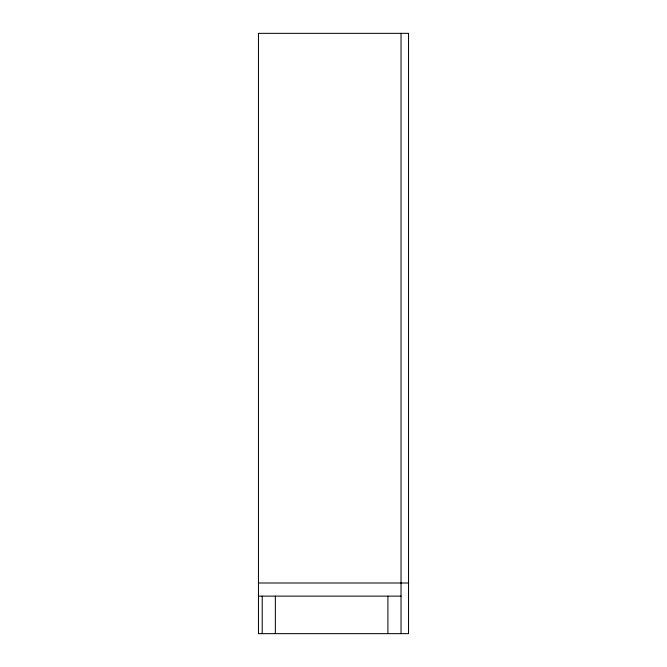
<?xml version="1.0" encoding="UTF-8"?>
<svg xmlns="http://www.w3.org/2000/svg" width="667" height="667" viewBox="0 0 667 667"><rect width="100%" height="100%" fill="white"/><g stroke="black" fill="none" stroke-linecap="round" stroke-linejoin="round"><path stroke-width="1" d="M258.462 583L408.538 583M258.462 596.131L401.034 596.131M401.034 33.35L401.034 633.65M387.902 596.131L387.902 633.65M275.346 596.131L275.346 633.65M262.214 596.131L262.214 633.65M408.538 33.35L258.462 33.35L258.462 633.65L408.538 633.65L408.538 33.35"/></g></svg>
